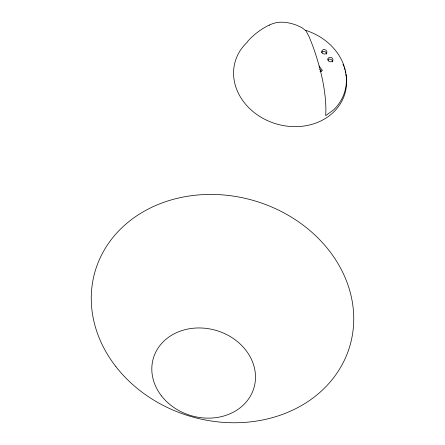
<?xml version="1.0" encoding="UTF-8"?>
<svg xmlns="http://www.w3.org/2000/svg" width="445" height="445" viewBox="0 0 445 445"><rect width="100%" height="100%" fill="white"/><g stroke="black" fill="none" stroke-linecap="round" stroke-linejoin="round"><path stroke-width="0.67" d="M247.414 41.713C253.422 34.688 261.193 29.02 269.447 24.926M320.011 71.678L322.414 70.371L319.032 66.027M319.777 69.437L321.468 71.606M345.921 74.321A57.155 48.416 16.3 0 1 274.515 123.354A57.155 48.416 16.3 0 1 247.298 42.169M342.95 64.308A57.155 48.416 16.3 0 1 343.724 66.266M344.191 67.584A57.155 48.416 16.3 0 1 344.825 69.592M345.192 70.939A57.155 48.416 16.3 0 1 345.659 72.969M305.459 30.254A56.448 47.815 16.3 0 1 333.783 109.709L325.701 115.65A138.918 56.22 61.4 0 0 312.496 45.201L309.147 36.785L306.043 30.955L302.161 27.818L297.06 25.382A138.918 56.22 61.4 0 0 269.247 25.243M321.468 52.477A2.62 2.219 16.3 0 1 324.583 51.492A2.62 2.219 16.3 0 1 326.391 54.145M327.876 59.769A2.62 2.219 16.3 0 1 330.947 59.385A2.62 2.219 16.3 0 1 332.437 61.911M161.546 395.972A52.427 44.411 16.3 0 0 250.897 395.216A52.427 44.411 16.3 0 0 198.514 327.954A52.427 44.411 16.3 0 0 161.546 395.972M115.9 366.63A132.727 112.44 16.3 0 0 342.105 364.711A132.727 112.44 16.3 0 0 209.495 194.426A132.727 112.44 16.3 0 0 115.9 366.63M328.299 60.715A2.62 2.219 16.3 0 0 332.765 60.676A2.62 2.219 16.3 0 0 330.146 57.316A2.62 2.219 16.3 0 0 328.299 60.715M322.247 52.949A2.62 2.219 16.3 0 0 326.713 52.911A2.62 2.219 16.3 0 0 324.099 49.545A2.62 2.219 16.3 0 0 322.247 52.949"/></g></svg>
